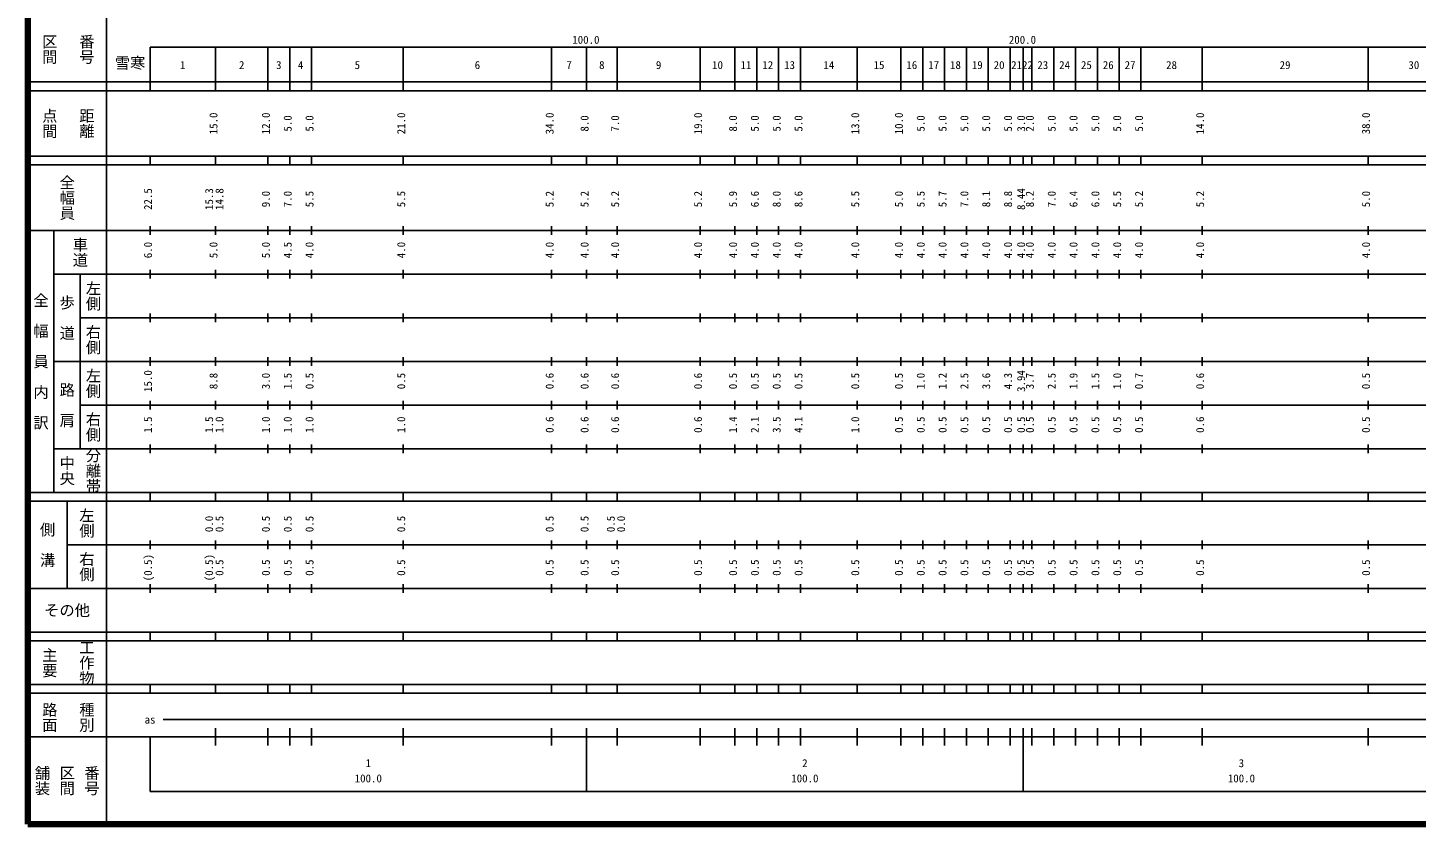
# Model space of a CAD drawing. Units: millimetres on the paper, enlarged 1000 times. Extents: x 40000 to 680000, y 20000 to 380000.
# Drawn here: x 40000 to 358046, y 20000 to 202409 of the extents above; entities that cross this region are included whole.
import ezdxf
from ezdxf.enums import TextEntityAlignment as Align

# ---------------------------------------------------------------- set-up
doc = ezdxf.new("R2010")
doc.units = ezdxf.units.MM
doc.header["$LTSCALE"] = 1000
doc.layers.add('M-TTL', color=2, linetype='Continuous', lineweight=140)
doc.layers.add('M-TTL-BAND', color=7, linetype='Continuous', lineweight=25)
doc.layers.add('M-TTL-TXT', color=7, linetype='Continuous')
doc.styles.add('@ＭＳ ゴシック', font='')
doc.styles.add('ＭＳ ゴシック', font='')
doc.styles.get('@ＭＳ ゴシック').set_extended_font_data('@MS Gothic')
doc.styles.get('ＭＳ ゴシック').set_extended_font_data('MS Gothic')

msp = doc.modelspace()

# ---------------------------------------------------------------- linework, layer by layer
at = {"layer": 'M-TTL'}
for p, q in [((40000, 380000), (40000, 20000)), ((40000, 20000), (680000, 20000))]:
    msp.add_line(p, q, dxfattribs=at)
at = {"layer": 'M-TTL-BAND'}
for p, q in [((58000, 370000), (58000, 20000)), ((68000, 198000), (579000, 198000)), ((68000, 198000), (68000, 188000)), ((83000, 188000), (83000, 198000)), ((95000, 188000), (95000, 198000)), ((100000, 188000), (100000, 198000)), ((105000, 188000), (105000, 198000)), ((126000, 188000), (126000, 198000)), ((160000, 188000), (160000, 198000)), ((168000, 188000), (168000, 198000)), ((175000, 188000), (175000, 198000)), ((194000, 188000), (194000, 198000)), ((202000, 188000), (202000, 198000)), ((207000, 188000), (207000, 198000)), ((212000, 188000), (212000, 198000)), ((217000, 188000), (217000, 198000)), ((230000, 188000), (230000, 198000)), ((240000, 188000), (240000, 198000)), ((245000, 188000), (245000, 198000)), ((250000, 188000), (250000, 198000)), ((255000, 188000), (255000, 198000)), ((260000, 188000), (260000, 198000)), ((265000, 188000), (265000, 198000)), ((268000, 188000), (268000, 198000)), ((270000, 188000), (270000, 198000)), ((275000, 188000), (275000, 198000)), ((280000, 188000), (280000, 198000)), ((285000, 188000), (285000, 198000)), ((290000, 188000), (290000, 198000)), ((295000, 188000), (295000, 198000)), ((309000, 188000), (309000, 198000)), ((347000, 188000), (347000, 198000)), ((40000, 190000), (579000, 190000)), ((40000, 188000), (579000, 188000)), ((40000, 173000), (579000, 173000)), ((68000, 171000), (68000, 173000)), ((83000, 171000), (83000, 173000)), ((95000, 171000), (95000, 173000)), ((100000, 171000), (100000, 173000)), ((105000, 171000), (105000, 173000)), ((126000, 171000), (126000, 173000)), ((160000, 171000), (160000, 173000)), ((168000, 171000), (168000, 173000)), ((175000, 171000), (175000, 173000)), ((194000, 171000), (194000, 173000)), ((202000, 171000), (202000, 173000)), ((207000, 171000), (207000, 173000)), ((212000, 171000), (212000, 173000)), ((217000, 171000), (217000, 173000)), ((230000, 171000), (230000, 173000)), ((240000, 171000), (240000, 173000)), ((245000, 171000), (245000, 173000)), ((250000, 171000), (250000, 173000)), ((255000, 171000), (255000, 173000)), ((260000, 171000), (260000, 173000)), ((265000, 171000), (265000, 173000)), ((268000, 171000), (268000, 173000)), ((270000, 171000), (270000, 173000)), ((275000, 171000), (275000, 173000)), ((280000, 171000), (280000, 173000)), ((285000, 171000), (285000, 173000)), ((290000, 171000), (290000, 173000)), ((295000, 171000), (295000, 173000)), ((309000, 171000), (309000, 173000)), ((347000, 171000), (347000, 173000)), ((40000, 171000), (579000, 171000)), ((40000, 156000), (579000, 156000)), ((46000, 96000), (46000, 156000)), ((68000, 155000), (68000, 157000)), ((83000, 155000), (83000, 157000)), ((95000, 155000), (95000, 157000)), ((100000, 155000), (100000, 157000)), ((105000, 155000), (105000, 157000)), ((126000, 155000), (126000, 157000)), ((160000, 155000), (160000, 157000)), ((168000, 155000), (168000, 157000)), ((175000, 155000), (175000, 157000)), ((194000, 155000), (194000, 157000)), ((202000, 155000), (202000, 157000)), ((207000, 155000), (207000, 157000)), ((212000, 155000), (212000, 157000)), ((217000, 155000), (217000, 157000)), ((230000, 155000), (230000, 157000)), ((240000, 155000), (240000, 157000)), ((245000, 155000), (245000, 157000)), ((250000, 155000), (250000, 157000)), ((255000, 155000), (255000, 157000)), ((260000, 155000), (260000, 157000)), ((265000, 155000), (265000, 157000)), ((268000, 155000), (268000, 157000)), ((270000, 155000), (270000, 157000)), ((275000, 155000), (275000, 157000)), ((280000, 155000), (280000, 157000)), ((285000, 155000), (285000, 157000)), ((290000, 155000), (290000, 157000)), ((295000, 155000), (295000, 157000)), ((309000, 155000), (309000, 157000)), ((347000, 155000), (347000, 157000)), ((68000, 145000), (68000, 147000)), ((83000, 145000), (83000, 147000)), ((95000, 145000), (95000, 147000)), ((100000, 145000), (100000, 147000)), ((105000, 145000), (105000, 147000)), ((126000, 145000), (126000, 147000)), ((160000, 145000), (160000, 147000)), ((168000, 145000), (168000, 147000)), ((175000, 145000), (175000, 147000)), ((194000, 145000), (194000, 147000)), ((202000, 145000), (202000, 147000)), ((207000, 145000), (207000, 147000)), ((212000, 145000), (212000, 147000)), ((217000, 145000), (217000, 147000)), ((230000, 145000), (230000, 147000)), ((240000, 145000), (240000, 147000)), ((245000, 145000), (245000, 147000)), ((250000, 145000), (250000, 147000)), ((255000, 145000), (255000, 147000)), ((260000, 145000), (260000, 147000)), ((265000, 145000), (265000, 147000)), ((268000, 145000), (268000, 147000)), ((270000, 145000), (270000, 147000)), ((275000, 145000), (275000, 147000)), ((280000, 145000), (280000, 147000)), ((285000, 145000), (285000, 147000)), ((290000, 145000), (290000, 147000)), ((295000, 145000), (295000, 147000)), ((309000, 145000), (309000, 147000)), ((347000, 145000), (347000, 147000)), ((46000, 146000), (579000, 146000)), ((52000, 146000), (52000, 106000)), ((68000, 135000), (68000, 137000)), ((83000, 135000), (83000, 137000)), ((95000, 135000), (95000, 137000)), ((100000, 135000), (100000, 137000)), ((105000, 135000), (105000, 137000)), ((126000, 135000), (126000, 137000)), ((160000, 135000), (160000, 137000)), ((168000, 135000), (168000, 137000)), ((175000, 135000), (175000, 137000)), ((194000, 135000), (194000, 137000)), ((202000, 135000), (202000, 137000)), ((207000, 135000), (207000, 137000)), ((212000, 135000), (212000, 137000)), ((217000, 135000), (217000, 137000)), ((230000, 135000), (230000, 137000)), ((240000, 135000), (240000, 137000)), ((245000, 135000), (245000, 137000)), ((250000, 135000), (250000, 137000)), ((255000, 135000), (255000, 137000)), ((260000, 135000), (260000, 137000)), ((265000, 135000), (265000, 137000)), ((268000, 135000), (268000, 137000)), ((270000, 135000), (270000, 137000)), ((275000, 135000), (275000, 137000)), ((280000, 135000), (280000, 137000)), ((285000, 135000), (285000, 137000)), ((290000, 135000), (290000, 137000)), ((295000, 135000), (295000, 137000)), ((309000, 135000), (309000, 137000)), ((347000, 135000), (347000, 137000)), ((52000, 136000), (579000, 136000)), ((46000, 126000), (579000, 126000)), ((68000, 125000), (68000, 127000)), ((83000, 125000), (83000, 127000)), ((95000, 125000), (95000, 127000)), ((100000, 125000), (100000, 127000)), ((105000, 125000), (105000, 127000)), ((126000, 125000), (126000, 127000)), ((160000, 125000), (160000, 127000)), ((168000, 125000), (168000, 127000)), ((175000, 125000), (175000, 127000)), ((194000, 125000), (194000, 127000)), ((202000, 125000), (202000, 127000)), ((207000, 125000), (207000, 127000)), ((212000, 125000), (212000, 127000)), ((217000, 125000), (217000, 127000)), ((230000, 125000), (230000, 127000)), ((240000, 125000), (240000, 127000)), ((245000, 125000), (245000, 127000)), ((250000, 125000), (250000, 127000)), ((255000, 125000), (255000, 127000)), ((260000, 125000), (260000, 127000)), ((265000, 125000), (265000, 127000)), ((268000, 125000), (268000, 127000)), ((270000, 125000), (270000, 127000)), ((275000, 125000), (275000, 127000)), ((280000, 125000), (280000, 127000)), ((285000, 125000), (285000, 127000)), ((290000, 125000), (290000, 127000)), ((295000, 125000), (295000, 127000)), ((309000, 125000), (309000, 127000)), ((347000, 125000), (347000, 127000)), ((52000, 116000), (579000, 116000)), ((68000, 115000), (68000, 117000)), ((83000, 115000), (83000, 117000)), ((95000, 115000), (95000, 117000)), ((100000, 115000), (100000, 117000)), ((105000, 115000), (105000, 117000)), ((126000, 115000), (126000, 117000)), ((160000, 115000), (160000, 117000)), ((168000, 115000), (168000, 117000)), ((175000, 115000), (175000, 117000)), ((194000, 115000), (194000, 117000)), ((202000, 115000), (202000, 117000)), ((207000, 115000), (207000, 117000)), ((212000, 115000), (212000, 117000)), ((217000, 115000), (217000, 117000)), ((230000, 115000), (230000, 117000)), ((240000, 115000), (240000, 117000)), ((245000, 115000), (245000, 117000)), ((250000, 115000), (250000, 117000)), ((255000, 115000), (255000, 117000)), ((260000, 115000), (260000, 117000)), ((265000, 115000), (265000, 117000)), ((268000, 115000), (268000, 117000)), ((270000, 115000), (270000, 117000)), ((275000, 115000), (275000, 117000)), ((280000, 115000), (280000, 117000)), ((285000, 115000), (285000, 117000)), ((290000, 115000), (290000, 117000)), ((295000, 115000), (295000, 117000)), ((309000, 115000), (309000, 117000)), ((347000, 115000), (347000, 117000)), ((46000, 106000), (579000, 106000)), ((68000, 105000), (68000, 107000)), ((83000, 105000), (83000, 107000)), ((95000, 105000), (95000, 107000)), ((100000, 105000), (100000, 107000)), ((105000, 105000), (105000, 107000)), ((126000, 105000), (126000, 107000)), ((160000, 105000), (160000, 107000)), ((168000, 105000), (168000, 107000)), ((175000, 105000), (175000, 107000)), ((194000, 105000), (194000, 107000)), ((202000, 105000), (202000, 107000)), ((207000, 105000), (207000, 107000)), ((212000, 105000), (212000, 107000)), ((217000, 105000), (217000, 107000)), ((230000, 105000), (230000, 107000)), ((240000, 105000), (240000, 107000)), ((245000, 105000), (245000, 107000)), ((250000, 105000), (250000, 107000)), ((255000, 105000), (255000, 107000)), ((260000, 105000), (260000, 107000)), ((265000, 105000), (265000, 107000)), ((268000, 105000), (268000, 107000)), ((270000, 105000), (270000, 107000)), ((275000, 105000), (275000, 107000)), ((280000, 105000), (280000, 107000)), ((285000, 105000), (285000, 107000)), ((290000, 105000), (290000, 107000)), ((295000, 105000), (295000, 107000)), ((309000, 105000), (309000, 107000)), ((347000, 105000), (347000, 107000)), ((40000, 96000), (579000, 96000)), ((68000, 94000), (68000, 96000)), ((83000, 94000), (83000, 96000)), ((95000, 94000), (95000, 96000)), ((100000, 94000), (100000, 96000)), ((105000, 94000), (105000, 96000)), ((126000, 94000), (126000, 96000)), ((160000, 94000), (160000, 96000)), ((168000, 94000), (168000, 96000)), ((175000, 94000), (175000, 96000)), ((194000, 94000), (194000, 96000)), ((202000, 94000), (202000, 96000)), ((207000, 94000), (207000, 96000)), ((212000, 94000), (212000, 96000)), ((217000, 94000), (217000, 96000)), ((230000, 94000), (230000, 96000)), ((240000, 94000), (240000, 96000)), ((245000, 94000), (245000, 96000)), ((250000, 94000), (250000, 96000)), ((255000, 94000), (255000, 96000)), ((260000, 94000), (260000, 96000)), ((265000, 94000), (265000, 96000)), ((268000, 94000), (268000, 96000)), ((270000, 94000), (270000, 96000)), ((275000, 94000), (275000, 96000)), ((280000, 94000), (280000, 96000)), ((285000, 94000), (285000, 96000)), ((290000, 94000), (290000, 96000)), ((295000, 94000), (295000, 96000)), ((309000, 94000), (309000, 96000)), ((347000, 94000), (347000, 96000)), ((40000, 94000), (579000, 94000)), ((49000, 94000), (49000, 74000)), ((49000, 84000), (579000, 84000)), ((68000, 83000), (68000, 85000)), ((83000, 83000), (83000, 85000)), ((95000, 83000), (95000, 85000)), ((100000, 83000), (100000, 85000)), ((105000, 83000), (105000, 85000)), ((126000, 83000), (126000, 85000)), ((160000, 83000), (160000, 85000)), ((168000, 83000), (168000, 85000)), ((175000, 83000), (175000, 85000)), ((194000, 83000), (194000, 85000)), ((202000, 83000), (202000, 85000)), ((207000, 83000), (207000, 85000)), ((212000, 83000), (212000, 85000)), ((217000, 83000), (217000, 85000)), ((230000, 83000), (230000, 85000)), ((240000, 83000), (240000, 85000)), ((245000, 83000), (245000, 85000)), ((250000, 83000), (250000, 85000)), ((255000, 83000), (255000, 85000)), ((260000, 83000), (260000, 85000)), ((265000, 83000), (265000, 85000)), ((268000, 83000), (268000, 85000)), ((270000, 83000), (270000, 85000)), ((275000, 83000), (275000, 85000)), ((280000, 83000), (280000, 85000)), ((285000, 83000), (285000, 85000)), ((290000, 83000), (290000, 85000)), ((295000, 83000), (295000, 85000)), ((309000, 83000), (309000, 85000)), ((347000, 83000), (347000, 85000)), ((40000, 74000), (579000, 74000)), ((68000, 73000), (68000, 75000)), ((83000, 73000), (83000, 75000)), ((95000, 73000), (95000, 75000)), ((100000, 73000), (100000, 75000)), ((105000, 73000), (105000, 75000)), ((126000, 73000), (126000, 75000)), ((160000, 73000), (160000, 75000)), ((168000, 73000), (168000, 75000)), ((175000, 73000), (175000, 75000)), ((194000, 73000), (194000, 75000)), ((202000, 73000), (202000, 75000)), ((207000, 73000), (207000, 75000)), ((212000, 73000), (212000, 75000)), ((217000, 73000), (217000, 75000)), ((230000, 73000), (230000, 75000)), ((240000, 73000), (240000, 75000)), ((245000, 73000), (245000, 75000)), ((250000, 73000), (250000, 75000)), ((255000, 73000), (255000, 75000)), ((260000, 73000), (260000, 75000)), ((265000, 73000), (265000, 75000)), ((268000, 73000), (268000, 75000)), ((270000, 73000), (270000, 75000)), ((275000, 73000), (275000, 75000)), ((280000, 73000), (280000, 75000)), ((285000, 73000), (285000, 75000)), ((290000, 73000), (290000, 75000)), ((295000, 73000), (295000, 75000)), ((309000, 73000), (309000, 75000)), ((347000, 73000), (347000, 75000)), ((40000, 64000), (579000, 64000)), ((68000, 62000), (68000, 64000)), ((83000, 62000), (83000, 64000)), ((95000, 62000), (95000, 64000)), ((100000, 62000), (100000, 64000)), ((105000, 62000), (105000, 64000)), ((126000, 62000), (126000, 64000)), ((160000, 62000), (160000, 64000)), ((168000, 62000), (168000, 64000)), ((175000, 62000), (175000, 64000)), ((194000, 62000), (194000, 64000)), ((202000, 62000), (202000, 64000)), ((207000, 62000), (207000, 64000)), ((212000, 62000), (212000, 64000)), ((217000, 62000), (217000, 64000)), ((230000, 62000), (230000, 64000)), ((240000, 62000), (240000, 64000)), ((245000, 62000), (245000, 64000)), ((250000, 62000), (250000, 64000)), ((255000, 62000), (255000, 64000)), ((260000, 62000), (260000, 64000)), ((265000, 62000), (265000, 64000)), ((268000, 62000), (268000, 64000)), ((270000, 62000), (270000, 64000)), ((275000, 62000), (275000, 64000)), ((280000, 62000), (280000, 64000)), ((285000, 62000), (285000, 64000)), ((290000, 62000), (290000, 64000)), ((295000, 62000), (295000, 64000)), ((309000, 62000), (309000, 64000)), ((347000, 62000), (347000, 64000)), ((40000, 62000), (579000, 62000)), ((40000, 52000), (579000, 52000)), ((68000, 50000), (68000, 52000)), ((83000, 50000), (83000, 52000)), ((95000, 50000), (95000, 52000)), ((100000, 50000), (100000, 52000)), ((105000, 50000), (105000, 52000)), ((126000, 50000), (126000, 52000)), ((160000, 50000), (160000, 52000)), ((168000, 50000), (168000, 52000)), ((175000, 50000), (175000, 52000)), ((194000, 50000), (194000, 52000)), ((202000, 50000), (202000, 52000)), ((207000, 50000), (207000, 52000)), ((212000, 50000), (212000, 52000)), ((217000, 50000), (217000, 52000)), ((230000, 50000), (230000, 52000)), ((240000, 50000), (240000, 52000)), ((245000, 50000), (245000, 52000)), ((250000, 50000), (250000, 52000)), ((255000, 50000), (255000, 52000)), ((260000, 50000), (260000, 52000)), ((265000, 50000), (265000, 52000)), ((268000, 50000), (268000, 52000)), ((270000, 50000), (270000, 52000)), ((275000, 50000), (275000, 52000)), ((280000, 50000), (280000, 52000)), ((285000, 50000), (285000, 52000)), ((290000, 50000), (290000, 52000)), ((295000, 50000), (295000, 52000)), ((309000, 50000), (309000, 52000)), ((347000, 50000), (347000, 52000)), ((40000, 50000), (579000, 50000)), ((71000, 44000), (565000, 44000)), ((83000, 38000), (83000, 42000)), ((95000, 38000), (95000, 42000)), ((100000, 38000), (100000, 42000)), ((105000, 38000), (105000, 42000)), ((126000, 38000), (126000, 42000)), ((160000, 38000), (160000, 42000)), ((168000, 27500), (168000, 42000)), ((175000, 38000), (175000, 42000)), ((194000, 38000), (194000, 42000)), ((202000, 38000), (202000, 42000)), ((207000, 38000), (207000, 42000)), ((212000, 38000), (212000, 42000)), ((217000, 38000), (217000, 42000)), ((230000, 38000), (230000, 42000)), ((240000, 38000), (240000, 42000)), ((245000, 38000), (245000, 42000)), ((250000, 38000), (250000, 42000)), ((255000, 38000), (255000, 42000)), ((260000, 38000), (260000, 42000)), ((265000, 38000), (265000, 42000)), ((268000, 27500), (268000, 42000)), ((270000, 38000), (270000, 42000)), ((275000, 38000), (275000, 42000)), ((280000, 38000), (280000, 42000)), ((285000, 38000), (285000, 42000)), ((290000, 38000), (290000, 42000)), ((295000, 38000), (295000, 42000)), ((309000, 38000), (309000, 42000)), ((347000, 38000), (347000, 42000)), ((40000, 40000), (579000, 40000)), ((68000, 40000), (68000, 27500)), ((68000, 27500), (579000, 27500))]:
    msp.add_line(p, q, dxfattribs=at)

# ---------------------------------------------------------------- texts
at = {"layer": 'M-TTL-BAND', "style": '@ＭＳ ゴシック'}
for s, p in [('区間', (45000, 197500)), ('番号', (53500, 197500)), ('点間', (45000, 180500)), ('距離', (53500, 180500)), ('全幅員', (49000, 163500)), ('車道', (52000, 151000)), ('左側', (55000, 141000)), ('全\u3000幅\u3000員\u3000内\u3000訳', (43000, 126000)), ('歩\u3000道', (49000, 136000)), ('右側', (55000, 131000)), ('左側', (55000, 121000)), ('路\u3000肩', (49000, 116000)), ('右側', (55000, 111000)), ('分離帯', (55000, 101000)), ('中央', (49000, 101000)), ('左側', (53500, 89000)), ('側\u3000溝', (44500, 84000)), ('右側', (53500, 79000)), ('工作物', (53500, 57000)), ('主要', (45000, 57000)), ('路面', (45000, 44500)), ('種別', (53500, 44500)), ('舗装', (43333, 30000)), ('区間', (49000, 30000)), ('番号', (54667, 30000))]:
    msp.add_text(s, height=2566, rotation=270, dxfattribs=at).set_placement(p, align=Align.MIDDLE_CENTER)
at = {"layer": 'M-TTL-BAND', "style": 'ＭＳ ゴシック'}
for s, p in [('100.0', (167844, 198195)), ('200.0', (267844, 198195)), ('1', (75500, 192405)), ('2', (89000, 192405)), ('3', (97500, 192405)), ('4', (102500, 192405)), ('5', (115500, 192405)), ('6', (143000, 192405)), ('7', (164000, 192405)), ('8', (171500, 192405)), ('9', (184500, 192405)), ('10', (198000, 192405)), ('11', (204500, 192405)), ('12', (209500, 192405)), ('13', (214500, 192405)), ('14', (223500, 192405)), ('15', (235000, 192405)), ('16', (242500, 192405)), ('17', (247500, 192405)), ('18', (252500, 192405)), ('19', (257500, 192405)), ('20', (262500, 192405)), ('21', (266500, 192405)), ('22', (269000, 192405)), ('23', (272500, 192405)), ('24', (277500, 192405)), ('25', (282500, 192405)), ('26', (287500, 192405)), ('27', (292500, 192405)), ('28', (302000, 192405)), ('29', (328000, 192405)), ('30', (357500, 192405)), ('as', (68000, 42500)), ('1', (118000, 32523)), ('2', (218000, 32523)), ('3', (318000, 32523)), ('100.0', (118000, 29033)), ('100.0', (218000, 29033)), ('100.0', (318000, 29033))]:
    msp.add_text(s, height=1833, dxfattribs=at).set_placement(p, align=Align.BOTTOM_CENTER)
for s, p in [('15.0', (84000, 180500)), ('12.0', (96000, 180500)), ('5.0', (101000, 180500)), ('5.0', (106000, 180500)), ('21.0', (127000, 180500)), ('34.0', (161000, 180500)), ('8.0', (169000, 180500)), ('7.0', (176000, 180500)), ('19.0', (195000, 180500)), ('8.0', (203000, 180500)), ('5.0', (208000, 180500)), ('5.0', (213000, 180500)), ('5.0', (218000, 180500)), ('13.0', (231000, 180500)), ('10.0', (241000, 180500)), ('5.0', (246000, 180500)), ('5.0', (251000, 180500)), ('5.0', (256000, 180500)), ('5.0', (261000, 180500)), ('5.0', (266000, 180500)), ('3.0', (269000, 180500)), ('2.0', (271000, 180500)), ('5.0', (276000, 180500)), ('5.0', (281000, 180500)), ('5.0', (286000, 180500)), ('5.0', (291000, 180500)), ('5.0', (296000, 180500)), ('14.0', (310000, 180500)), ('38.0', (348000, 180500)), ('22.5', (69000, 163174)), ('15.3', (83000, 163174)), ('14.8', (85370, 163174)), ('8.44', (269000, 163174)), ('9.0', (96000, 163174)), ('7.0', (101000, 163174)), ('5.5', (106000, 163174)), ('5.5', (127000, 163174)), ('5.2', (161000, 163174)), ('5.2', (169000, 163174)), ('5.2', (176000, 163174)), ('5.2', (195000, 163174)), ('5.9', (203000, 163174)), ('6.6', (208000, 163174)), ('8.0', (213000, 163174)), ('8.6', (218000, 163174)), ('5.5', (231000, 163174)), ('5.0', (241000, 163174)), ('5.5', (246000, 163174)), ('5.7', (251000, 163174)), ('7.0', (256000, 163174)), ('8.1', (261000, 163174)), ('8.8', (266000, 163174)), ('8.2', (271000, 163174)), ('7.0', (276000, 163174)), ('6.4', (281000, 163174)), ('6.0', (286000, 163174)), ('5.5', (291000, 163174)), ('5.2', (296000, 163174)), ('5.2', (310000, 163174)), ('5.0', (348000, 163174)), ('6.0', (69000, 151500)), ('5.0', (84000, 151500)), ('5.0', (96000, 151500)), ('4.5', (101000, 151500)), ('4.0', (106000, 151500)), ('4.0', (127000, 151500)), ('4.0', (161000, 151500)), ('4.0', (169000, 151500)), ('4.0', (176000, 151500)), ('4.0', (195000, 151500)), ('4.0', (203000, 151500)), ('4.0', (208000, 151500)), ('4.0', (213000, 151500)), ('4.0', (218000, 151500)), ('4.0', (231000, 151500)), ('4.0', (241000, 151500)), ('4.0', (246000, 151500)), ('4.0', (251000, 151500)), ('4.0', (256000, 151500)), ('4.0', (261000, 151500)), ('4.0', (266000, 151500)), ('4.0', (269000, 151500)), ('4.0', (271000, 151500)), ('4.0', (276000, 151500)), ('4.0', (281000, 151500)), ('4.0', (286000, 151500)), ('4.0', (291000, 151500)), ('4.0', (296000, 151500)), ('4.0', (310000, 151500)), ('4.0', (348000, 151500)), ('15.0', (69000, 121500)), ('8.8', (84000, 121500)), ('3.0', (96000, 121500)), ('1.5', (101000, 121500)), ('0.5', (106000, 121500)), ('0.5', (127000, 121500)), ('0.6', (161000, 121500)), ('0.6', (169000, 121500)), ('0.6', (176000, 121500)), ('0.6', (195000, 121500)), ('0.5', (203000, 121500)), ('0.5', (208000, 121500)), ('0.5', (213000, 121500)), ('0.5', (218000, 121500)), ('0.5', (231000, 121500)), ('0.5', (241000, 121500)), ('1.0', (246000, 121500)), ('1.2', (251000, 121500)), ('2.5', (256000, 121500)), ('3.6', (261000, 121500)), ('4.3', (266000, 121500)), ('3.94', (269000, 121500)), ('3.7', (271000, 121500)), ('2.5', (276000, 121500)), ('1.9', (281000, 121500)), ('1.5', (286000, 121500)), ('1.0', (291000, 121500)), ('0.7', (296000, 121500)), ('0.6', (310000, 121500)), ('0.5', (348000, 121500)), ('1.5', (69000, 111500)), ('1.5', (83000, 111500)), ('1.0', (85370, 111500)), ('1.0', (96000, 111500)), ('1.0', (101000, 111500)), ('1.0', (106000, 111500)), ('1.0', (127000, 111500)), ('0.6', (161000, 111500)), ('0.6', (169000, 111500)), ('0.6', (176000, 111500)), ('0.6', (195000, 111500)), ('1.4', (203000, 111500)), ('2.1', (208000, 111500)), ('3.5', (213000, 111500)), ('4.1', (218000, 111500)), ('1.0', (231000, 111500)), ('0.5', (241000, 111500)), ('0.5', (246000, 111500)), ('0.5', (251000, 111500)), ('0.5', (256000, 111500)), ('0.5', (261000, 111500)), ('0.5', (266000, 111500)), ('0.5', (269000, 111500)), ('0.5', (271000, 111500)), ('0.5', (276000, 111500)), ('0.5', (281000, 111500)), ('0.5', (286000, 111500)), ('0.5', (291000, 111500)), ('0.5', (296000, 111500)), ('0.6', (310000, 111500)), ('0.5', (348000, 111500)), ('0.0', (83000, 88764)), ('0.5', (85370, 88764)), ('0.5', (96000, 88764)), ('0.5', (101000, 88764)), ('0.5', (106000, 88764)), ('0.5', (127000, 88764)), ('0.5', (161000, 88764)), ('0.5', (169000, 88764)), ('0.5', (175000, 88764)), ('0.0', (177370, 88764)), ('(0.5)', (69000, 78764)), ('(0.5)', (83000, 78764)), ('0.5', (85370, 78764)), ('0.5', (96000, 78764)), ('0.5', (101000, 78764)), ('0.5', (106000, 78764)), ('0.5', (127000, 78764)), ('0.5', (161000, 78764)), ('0.5', (169000, 78764)), ('0.5', (176000, 78764)), ('0.5', (195000, 78764)), ('0.5', (203000, 78764)), ('0.5', (208000, 78764)), ('0.5', (213000, 78764)), ('0.5', (218000, 78764)), ('0.5', (231000, 78764)), ('0.5', (241000, 78764)), ('0.5', (246000, 78764)), ('0.5', (251000, 78764)), ('0.5', (256000, 78764)), ('0.5', (261000, 78764)), ('0.5', (266000, 78764)), ('0.5', (269000, 78764)), ('0.5', (271000, 78764)), ('0.5', (276000, 78764)), ('0.5', (281000, 78764)), ('0.5', (286000, 78764)), ('0.5', (291000, 78764)), ('0.5', (296000, 78764)), ('0.5', (310000, 78764)), ('0.5', (348000, 78764))]:
    msp.add_text(s, height=1833, rotation=90, dxfattribs=at).set_placement(p, align=Align.BOTTOM_CENTER)
msp.add_text('その他', height=2566, dxfattribs=at).set_placement((49000, 69000), align=Align.MIDDLE_CENTER)
at = {"layer": 'M-TTL-TXT', "style": 'ＭＳ ゴシック'}
msp.add_text('雪寒', height=2566, dxfattribs=at).set_placement((63434, 194339), align=Align.MIDDLE_CENTER)

doc.saveas('drawing.dxf')
